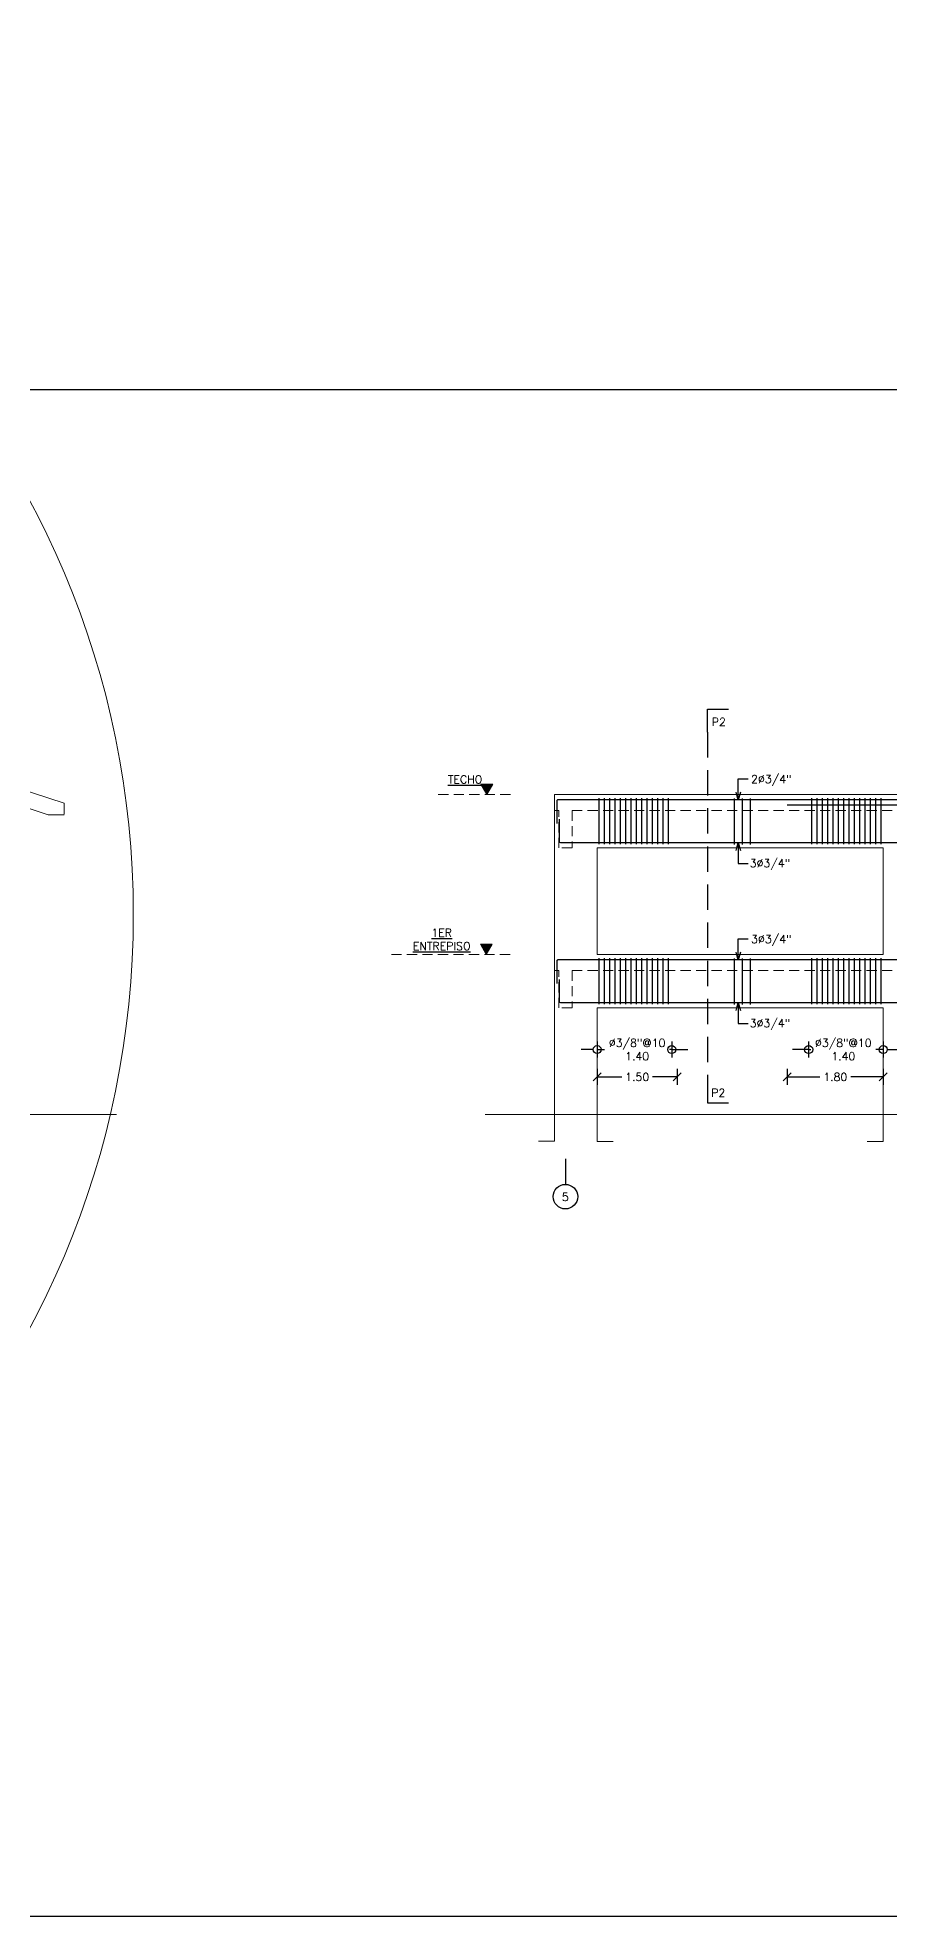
# Model space of a CAD drawing. Header units: metres. Extents: x -44 to 358, y -286 to 66.
# Drawn here: x 127 to 142.97, y -168.63 to -133.41 of the extents above; entities that cross this region are included whole.
import ezdxf

# ---------------------------------------------------------------- set-up
doc = ezdxf.new("R2010")
doc.units = ezdxf.units.M
doc.header["$LTSCALE"] = 0.3
doc.header["$PDMODE"] = 3
for name, pattern in [('CONTINUA', [0]), ('HIDDEN', [9.525, 6.35, -3.175]), ('HIDDEN2', [4.7625, 3.175, -1.5875])]:
    doc.linetypes.add(name, pattern=pattern)
for name, color, linetype in [('001-ACERO', 5, 'Continuous'), ('001-DIMLOSA', 4, 'Continuous'), ('001-DIMTEXTO', 4, 'Continuous'), ('001-EJES', 4, 'Continuous'), ('002-SECCION', 1, 'CONTINUA'), ('ACERO', 5, 'Continuous'), ('DIMPORTICO', 4, 'Continuous'), ('DIMTEXTO', 4, 'Continuous'), ('SECCION', 1, 'Continuous'), ('TEXTO1', 1, 'Continuous'), ('VIGA-LOSA', 1, 'Continuous')]:
    doc.layers.add(name, color=color, linetype=linetype)
doc.layers.add('Columnas', color=7, linetype='Continuous', lineweight=18)
doc.layers.add('Losa', color=8, linetype='HIDDEN', lineweight=18)
doc.styles.add('SIMPLEX', font='simplex_.ttf', dxfattribs={"height": 0.2})
doc.styles.add('SMPLEX', font='simplex.shx')
doc.dimstyles.new('BDIM-75', dxfattribs={"dimscale": 0.75, "dimtxt": 0.2, "dimasz": 0.2, "dimexe": 0.2, "dimexo": 0.2, "dimgap": 0.1, "dimtad": 0, "dimtih": 1, "dimtoh": 1, "dimzin": 0, "dimdsep": 46, "dimtxsty": 'SIMPLEX', "dimblk": 'OBLIQUE', "dimcen": 0.2, "dimdle": 0.2, "dimclrd": 4, "dimclre": 4, "dimclrt": 256, "dimadec": 0, "dimazin": 0, "dimtfac": 1, "dimtofl": 0, "dimtmove": 1, "dimatfit": 3, "dimldrblk": 'OPEN30', "dimfxl": 0.15, "dimtfill": 1, "dimtolj": 1, "dimtzin": 0, "dimlwd": -1, "dimlwe": -1, "dimarcsym": 0})
doc.dimstyles.new('DIM-75', dxfattribs={"dimscale": 0.75, "dimtxt": 0.2, "dimasz": 0.2, "dimexe": 0.2, "dimexo": 0.2, "dimgap": 0.1, "dimtad": 0, "dimtih": 1, "dimtoh": 1, "dimzin": 0, "dimdsep": 46, "dimtxsty": 'SMPLEX', "dimblk1": 'OBLIQUE', "dimblk2": 'OBLIQUE', "dimsah": 1, "dimcen": 0.2, "dimclrd": 4, "dimclre": 4, "dimclrt": 4, "dimadec": 0, "dimazin": 0, "dimtfac": 1, "dimtmove": 0, "dimatfit": 3, "dimldrblk": 'OBLIQUE', "dimfxl": 0.2, "dimfxlon": 1, "dimtfill": 1, "dimtolj": 1, "dimtzin": 0, "dimarcsym": 0})

# ---------------------------------------------------------------- blocks, each defined once
blk = doc.blocks.new('A$C2BC87D2B')
at = {"layer": '001-DIMTEXTO', "lineweight": 0}
h = blk.add_hatch(color=4, dxfattribs=at)
h.dxf.hatch_style = 1
h.paths.add_polyline_path([(0, 0), (0.112, 0.194), (-0.112, 0.194)])
at = {"layer": '001-DIMTEXTO', "color": 4, "lineweight": 0, "flags": 128}
blk.add_lwpolyline([(0, 0), (0.112, 0.194), (-0.112, 0.194)], close=True, dxfattribs=at)
blk = doc.blocks.new('*U1480')
at = {"layer": '001-ACERO'}
blk.add_line((-0.001, -0.435), (0.001, 0.428), dxfattribs=at)
blk = doc.blocks.new('*U1481')
at = {"layer": 'VIGA-LOSA', "color": 0, "linetype": 'ByBlock', "lineweight": -2, "transparency": 16777216}
for p in [(0, 0), (0.1, 0), (0.2, 0), (0.3, 0), (0.4, 0), (0.5, 0), (0.6, 0), (0.7, 0), (0.8, 0), (0.9, 0), (1, 0), (1.1, 0), (1.2, 0), (1.3, 0)]:
    blk.add_blockref('*U1480', p, dxfattribs=at)
blk = doc.blocks.new('_DotBlank')
at = {"color": 0, "linetype": 'ByBlock', "lineweight": -2}
blk.add_line((-0.5, 0), (-1, 0), dxfattribs=at)
blk.add_circle((0, 0), 0.5, dxfattribs=at)
blk = doc.blocks.new('_Origin')
at = {"color": 0, "linetype": 'ByBlock', "lineweight": -2}
blk.add_line((0, 0), (-1, 0), dxfattribs=at)
blk.add_circle((0, 0), 0.5, dxfattribs=at)
blk = doc.blocks.new('*D1482')
at = {"layer": '001-DIMTEXTO', "color": 4, "lineweight": -2, "transparency": 16777216}
for p, q in [((137.34, -152.384), (137.19, -152.384)), ((137.49, -152.234), (137.49, -152.534)), ((137.49, -152.384), (137.628, -152.384)), ((138.887, -152.384), (138.849, -152.384)), ((138.887, -152.234), (138.887, -152.534)), ((139.037, -152.384), (139.187, -152.384))]:
    blk.add_line(p, q, dxfattribs=at)
at = {"layer": 'DEFPOINTS', "color": 0, "transparency": 16777216}
for p in [(137.49, -151.604), (138.887, -151.604), (138.887, -152.384)]:
    blk.add_point(p, dxfattribs=at)
at = {"layer": '001-DIMTEXTO', "color": 4, "lineweight": -2, "transparency": 16777216, "xscale": 0.15, "yscale": 0.15, "zscale": 0.15}
blk.add_blockref('_DotBlank', (137.49, -152.384), dxfattribs=at)
at = {"layer": '001-DIMTEXTO', "color": 4, "lineweight": -2, "transparency": 16777216, "xscale": 0.15, "yscale": 0.15, "zscale": 0.15, "rotation": 180}
blk.add_blockref('_Origin', (138.887, -152.384), dxfattribs=at)
at = {"layer": '001-DIMTEXTO', "color": 4, "transparency": 16777216, "insert": (138.239, -152.384), "char_height": 0.15, "attachment_point": 5, "style": 'SMPLEX'}
blk.add_mtext('\\A1;∅3/8"@10\\P1.40', dxfattribs=at)
blk = doc.blocks.new('_OBLIQUE')
at = {"color": 0, "linetype": 'ByBlock'}
blk.add_line((-0.5, -0.5), (0.5, 0.5), dxfattribs=at)
blk = doc.blocks.new('*D1483')
at = {"layer": '001-DIMTEXTO', "color": 4, "lineweight": -2, "transparency": 16777216}
for p, q in [((137.49, -152.748), (137.49, -153.048)), ((138.991, -152.748), (138.991, -153.048)), ((137.49, -152.898), (137.951, -152.898)), ((138.991, -152.898), (138.53, -152.898))]:
    blk.add_line(p, q, dxfattribs=at)
at = {"layer": 'DEFPOINTS', "color": 0, "transparency": 16777216}
for p in [(137.49, -151.604), (138.991, -151.604), (138.991, -152.898)]:
    blk.add_point(p, dxfattribs=at)
at = {"layer": '001-DIMTEXTO', "color": 4, "lineweight": -2, "transparency": 16777216, "xscale": 0.15, "yscale": 0.15, "zscale": 0.15, "rotation": 180}
blk.add_blockref('_OBLIQUE', (137.49, -152.898), dxfattribs=at)
at = {"layer": '001-DIMTEXTO', "color": 4, "lineweight": -2, "transparency": 16777216, "xscale": 0.15, "yscale": 0.15, "zscale": 0.15}
blk.add_blockref('_OBLIQUE', (138.991, -152.898), dxfattribs=at)
at = {"layer": '001-DIMTEXTO', "color": 4, "transparency": 16777216, "insert": (138.24, -152.898), "char_height": 0.15, "attachment_point": 5, "style": 'SMPLEX', "bg_fill": 3, "box_fill_scale": 1.1, "bg_fill_color": 256, "bg_fill_true_color": 13158600, "bg_fill_transparency": 0}
blk.add_mtext('\\A1;1.50', dxfattribs=at)
blk = doc.blocks.new('*U1484')
at = {"layer": '001-ACERO'}
blk.add_line((-0.001, -0.435), (0.001, 0.428), dxfattribs=at)
blk = doc.blocks.new('*U1485')
at = {"layer": 'VIGA-LOSA', "color": 0, "linetype": 'ByBlock', "lineweight": -2, "transparency": 16777216}
for p in [(0, 0), (0.1, 0), (0.2, 0), (0.3, 0), (0.4, 0), (0.5, 0), (0.6, 0), (0.7, 0), (0.8, 0), (0.9, 0), (1, 0), (1.1, 0), (1.2, 0), (1.3, 0)]:
    blk.add_blockref('*U1484', p, dxfattribs=at)
blk = doc.blocks.new('*D1486')
at = {"layer": '001-DIMTEXTO', "color": 4, "lineweight": -2, "transparency": 16777216}
for p, q in [((141.305, -152.384), (141.155, -152.384)), ((141.455, -152.234), (141.455, -152.534)), ((141.455, -152.384), (141.493, -152.384)), ((142.852, -152.384), (142.714, -152.384)), ((142.852, -152.234), (142.852, -152.534)), ((143.002, -152.384), (143.152, -152.384))]:
    blk.add_line(p, q, dxfattribs=at)
at = {"layer": 'DEFPOINTS', "color": 0, "transparency": 16777216}
for p in [(141.455, -151.604), (142.852, -151.604), (141.455, -152.384)]:
    blk.add_point(p, dxfattribs=at)
at = {"layer": '001-DIMTEXTO', "color": 4, "lineweight": -2, "transparency": 16777216, "xscale": 0.15, "yscale": 0.15, "zscale": 0.15}
blk.add_blockref('_Origin', (141.455, -152.384), dxfattribs=at)
at = {"layer": '001-DIMTEXTO', "color": 4, "lineweight": -2, "transparency": 16777216, "xscale": 0.15, "yscale": 0.15, "zscale": 0.15, "rotation": 180}
blk.add_blockref('_DotBlank', (142.852, -152.384), dxfattribs=at)
at = {"layer": '001-DIMTEXTO', "color": 4, "transparency": 16777216, "insert": (142.104, -152.384), "char_height": 0.15, "attachment_point": 5, "style": 'SMPLEX'}
blk.add_mtext('\\A1;∅3/8"@10\\P1.40', dxfattribs=at)
blk = doc.blocks.new('*U1489')
at = {"layer": '001-ACERO'}
blk.add_line((-0.001, -0.435), (0.001, 0.428), dxfattribs=at)
blk = doc.blocks.new('*U1490')
at = {"layer": 'VIGA-LOSA', "color": 0, "linetype": 'ByBlock', "lineweight": -2, "transparency": 16777216}
for p in [(0, 0), (0.1, 0), (0.2, 0), (0.3, 0), (0.4, 0), (0.5, 0), (0.6, 0), (0.7, 0), (0.8, 0), (0.9, 0), (1, 0), (1.1, 0), (1.2, 0), (1.3, 0)]:
    blk.add_blockref('*U1489', p, dxfattribs=at)
blk = doc.blocks.new('*U1487')
at = {"layer": '001-ACERO'}
blk.add_line((-0.001, -0.435), (0.001, 0.428), dxfattribs=at)
blk = doc.blocks.new('*U1488')
at = {"layer": 'VIGA-LOSA', "color": 0, "linetype": 'ByBlock', "lineweight": -2, "transparency": 16777216}
for p in [(0, 0), (0.1, 0), (0.2, 0), (0.3, 0), (0.4, 0), (0.5, 0), (0.6, 0), (0.7, 0), (0.8, 0), (0.9, 0), (1, 0), (1.1, 0), (1.2, 0), (1.3, 0)]:
    blk.add_blockref('*U1487', p, dxfattribs=at)
blk = doc.blocks.new('_Open30')
at = {"color": 0, "lineweight": -2}
for p, q in [((-1, 0.27), (0, 0)), ((0, 0), (-1, -0.27)), ((0, 0), (-1, 0))]:
    blk.add_line(p, q, dxfattribs=at)
blk = doc.blocks.new('*U1491')
at = {"layer": '001-ACERO'}
blk.add_line((-0.001, -0.685), (0.001, 0.175), dxfattribs=at)
blk = doc.blocks.new('*U1492')
at = {"layer": 'VIGA-LOSA', "color": 0, "linetype": 'ByBlock', "lineweight": -2, "transparency": 16777216}
for p in [(0, 0), (0.15, 0), (0.3, 0)]:
    blk.add_blockref('*U1491', p, dxfattribs=at)
blk = doc.blocks.new('*U1493')
at = {"layer": '001-ACERO'}
blk.add_line((-0.001, -0.685), (0.001, 0.175), dxfattribs=at)
blk = doc.blocks.new('*U1494')
at = {"layer": 'VIGA-LOSA', "color": 0, "linetype": 'ByBlock', "lineweight": -2, "transparency": 16777216}
for p in [(0, 0), (0.15, 0), (0.3, 0)]:
    blk.add_blockref('*U1493', p, dxfattribs=at)
blk = doc.blocks.new('*D1520')
at = {"layer": '001-DIMTEXTO', "color": 4, "lineweight": -2, "transparency": 16777216}
for p, q in [((141.055, -152.748), (141.055, -153.048)), ((142.852, -152.748), (142.852, -153.048)), ((141.055, -152.898), (141.664, -152.898)), ((142.852, -152.898), (142.243, -152.898))]:
    blk.add_line(p, q, dxfattribs=at)
at = {"layer": 'DEFPOINTS', "color": 0, "transparency": 16777216}
for p in [(141.055, -151.604), (142.852, -151.604), (142.852, -152.898)]:
    blk.add_point(p, dxfattribs=at)
at = {"layer": '001-DIMTEXTO', "color": 4, "lineweight": -2, "transparency": 16777216, "xscale": 0.15, "yscale": 0.15, "zscale": 0.15, "rotation": 180}
blk.add_blockref('_OBLIQUE', (141.055, -152.898), dxfattribs=at)
at = {"layer": '001-DIMTEXTO', "color": 4, "lineweight": -2, "transparency": 16777216, "xscale": 0.15, "yscale": 0.15, "zscale": 0.15}
blk.add_blockref('_OBLIQUE', (142.852, -152.898), dxfattribs=at)
at = {"layer": '001-DIMTEXTO', "color": 4, "transparency": 16777216, "insert": (141.954, -152.898), "char_height": 0.15, "attachment_point": 5, "style": 'SMPLEX', "bg_fill": 3, "box_fill_scale": 1.1, "bg_fill_color": 256, "bg_fill_true_color": 13158600, "bg_fill_transparency": 0}
blk.add_mtext('\\A1;1.80', dxfattribs=at)
blk = doc.blocks.new('*U854')
at = {"color": 8, "linetype": 'HIDDEN2', "ltscale": 0.5}
blk.add_line((0, 3.076), (0, -3.444), dxfattribs=at)
at = {"color": 6, "linetype": 'CONTINUA'}
for points in [[(0, 3.076), (0, 3.507), (0.391, 3.507)], [(0, -3.444), (0, -3.875), (0.391, -3.875)]]:
    blk.add_lwpolyline(points, dxfattribs=at)
at = {"color": 4, "style": 'SMPLEX'}
for tag, p in [('P##', (0.078, 3.19)), ('P#', (0.069, -3.76))]:
    blk.add_attdef(tag, p, '', height=0.15, dxfattribs=at)

msp = doc.modelspace()

# ---------------------------------------------------------------- linework, layer by layer
at = {"layer": '001-EJES', "color": 1, "ltscale": 0.02}
msp.add_line((136.8950951, -154.4336038), (136.8950951, -154.9118178), dxfattribs=at)
at = {"layer": '001-EJES', "color": 1}
msp.add_circle((136.8950951, -155.1418477), 0.2300299, dxfattribs=at)
at = {"layer": '002-SECCION', "lineweight": 0}
for p, q in [((136.6900951, -147.6040788), (136.6900951, -154.1040788)), ((136.6900951, -147.6040788), (162.5400951, -147.6040788)), ((127.199129, -147.9820832), (127.4990301, -147.9820829)), ((137.4900951, -150.6040788), (137.4900951, -148.6040788)), ((137.4900951, -148.6040788), (142.8523964, -148.6040788)), ((142.8523964, -150.6040788), (142.8523964, -148.6040788)), ((137.4900951, -150.6040788), (142.8523964, -150.6040788)), ((137.4900951, -151.6040788), (137.4900951, -154.1060475)), ((137.4900951, -151.6040788), (142.8523964, -151.6040788)), ((142.8523964, -151.6040788), (142.8523964, -154.1060475)), ((136.3900951, -154.1040788), (136.6900951, -154.1040788)), ((137.4880592, -154.1060475), (137.7880592, -154.1060475)), ((142.5523964, -154.1060475), (142.8523964, -154.1060475))]:
    msp.add_line(p, q, dxfattribs=at)
for points in [[(115.098871, -147.4885323), (119.1150299, -145.1698019), (122.5098495, -145.1698019), (126.3651803, -147.3956782), (127.4990299, -147.7640882), (127.4990301, -147.9743808)], [(126.4990298, -147.7546072), (127.199129, -147.9820832)]]:
    msp.add_lwpolyline(points, dxfattribs=at)
at = {"layer": 'ACERO'}
for points in [[(136.7427904, -147.707554, 0.2480042517), (136.7340568, -147.7240788), (136.7340568, -148.1468259)], [(162.4792464, -147.7040788), (136.7540568, -147.7040788, 0.1507257483), (136.7427904, -147.707554, 0.1507257483)], [(136.7791605, -148.0679802), (136.7806566, -148.484551, 0.4073149712), (136.800651, -148.5040788)], [(136.7540568, -150.7040788, 0.4142135624), (136.7340568, -150.7240788), (136.7340568, -151.1468259)], [(136.7791605, -151.0679802), (136.7806566, -151.484551, 0.4073149712), (136.800651, -151.5040788)]]:
    msp.add_lwpolyline(points, format="xyb", dxfattribs=at)
at = {"layer": 'ACERO', "color": 6}
msp.add_lwpolyline([(146.2986, -147.8040788), (141.0549626, -147.8040788)], dxfattribs=at)
at = {"layer": 'ACERO'}
for points in [[(136.800651, -148.5040788), (162.4213858, -148.5040788)], [(162.4792464, -150.7040788), (136.7540568, -150.7040788)], [(136.800651, -151.5040788), (162.4213858, -151.5040788)]]:
    msp.add_lwpolyline(points, dxfattribs=at)
at = {"layer": 'Columnas', "ltscale": 0.2}
msp.add_circle((112.3565054, -149.8512684), 16.4373908, dxfattribs=at)
at = {"layer": 'DIMTEXTO'}
msp.add_lwpolyline([(-5.0701956, -140.0118319), (167.0422281, -140.0118319), (167.0422281, -168.6345631), (-5.0701956, -168.6345631)], close=True, dxfattribs=at)
at = {"layer": 'Losa', "lineweight": 0, "ltscale": 0.1}
for p, q in [((135.8638571, -147.6040788), (134.4545114, -147.6040788)), ((136.7700951, -147.9040788), (136.6900951, -147.9040788)), ((137.0200951, -147.9040788), (152.4400951, -147.9040788)), ((135.8560357, -150.6040788), (133.6041666, -150.6040788)), ((136.7700951, -150.9040788), (136.6900951, -150.9040788)), ((137.0200951, -150.9040788), (152.4400951, -150.9040788))]:
    msp.add_line(p, q, dxfattribs=at)
for points in [[(137.0200951, -147.9040788), (137.0200951, -148.6040788), (136.7700951, -148.6040788), (136.7700951, -147.9040788)], [(137.0200951, -150.9040788), (137.0200951, -151.6040788), (136.7700951, -151.6040788), (136.7700951, -150.9040788)]]:
    msp.add_lwpolyline(points, dxfattribs=at)
at = {"layer": 'SECCION', "color": 8, "lineweight": 0, "ltscale": 0.0003}
for p, q in [((99.2746719, -153.6040788), (128.4812943, -153.6040788)), ((135.3873332, -153.6040788), (163.432644, -153.6040788))]:
    msp.add_line(p, q, dxfattribs=at)

# ---------------------------------------------------------------- block references
msp.add_blockref('*U854', (139.5603999, -149.5077944)).add_auto_attribs({'P#': 'P2', 'P##': 'P2'})
at = {"layer": 'TEXTO1', "ltscale": 2}
for p in [(135.4195725, -147.6038124), (135.4117511, -150.6038124)]:
    msp.add_blockref('A$C2BC87D2B', p, dxfattribs=at)
at = {"layer": 'VIGA-LOSA'}
for name, p in [('*U1490', (137.5281953, -148.1010377)), ('*U1494', (140.0627309, -147.8530065)), ('*U1481', (137.5281953, -151.1010377)), ('*U1492', (140.0627309, -150.8530065))]:
    msp.add_blockref(name, p, dxfattribs=at)
at = {"layer": 'VIGA-LOSA', "xscale": -1}
for name, p in [('*U1488', (142.8142961, -148.1010377)), ('*U1485', (142.8142961, -151.1010377))]:
    msp.add_blockref(name, p, dxfattribs=at)

# ---------------------------------------------------------------- texts
at = {"layer": 'DIMPORTICO', "color": 4, "style": 'SMPLEX'}
for s, p in [('2∅3/4"', (140.3766481, -147.3901443)), ('3∅3/4"', (140.350576, -148.9666553)), ('3∅3/4"', (140.3766481, -150.3901443)), ('3∅3/4"', (140.350576, -151.9666553))]:
    msp.add_text(s, height=0.15, rotation=360, dxfattribs=at).set_placement(p)

# ---------------------------------------------------------------- dimensions: what is measured, and where the dimension line sits
at = {"layer": '001-DIMTEXTO'}
dim = msp.add_linear_dim(base=(138.8874728, -152.3841377), p1=(137.4900951, -151.6040788), p2=(138.8874728, -151.6040788), text='∅3/8"@10\\P<>', dimstyle='DIM-75', override={"dimblk1": 'DotBlank', "dimblk2": 'Origin', "dimtfill": 0}, dxfattribs=at)
dim.commit()
dim.dimension.update_dxf_attribs({"geometry": '*D1482', "text_midpoint": (138.2387839, -152.3841377), "dimtype": 160})
dim = msp.add_linear_dim(base=(141.4550187, -152.3841377), p1=(142.8523964, -151.6040788), p2=(141.4550187, -151.6040788), angle=180, text='∅3/8"@10\\P<>', dimstyle='DIM-75', override={"dimblk1": 'DotBlank', "dimblk2": 'Origin', "dimtfill": 0}, dxfattribs=at)
dim.commit()
dim.dimension.update_dxf_attribs({"geometry": '*D1486', "text_midpoint": (142.1037075, -152.3841377), "dimtype": 160})

# ---------------------------------------------------------------- leaders
at = {"layer": '001-DIMLOSA', "lineweight": 0}
for points in [[(140.1346769, -147.7064448), (140.1346769, -147.3098438), (140.3236875, -147.3098438)], [(140.1337431, -148.5038198), (140.1337431, -148.8946928), (140.3227537, -148.8946928)], [(140.1346769, -150.7064448), (140.1346769, -150.3098438), (140.3236875, -150.3098438)], [(140.1337431, -151.5038198), (140.1337431, -151.8946928), (140.3227537, -151.8946928)]]:
    msp.add_leader(points, dimstyle='BDIM-75', override={"dimgap": 0.1, "dimtad": 0}, dxfattribs=at)

# ---------------------------------------------------------------- next in the draw order: texts
at = {"layer": '001-EJES', "color": 4, "ltscale": 0.02, "insert": (136.8937726, -155.1478224), "char_height": 0.15, "width": 0.15, "attachment_point": 5, "style": 'SMPLEX', "bg_fill": 3, "box_fill_scale": 1.25, "bg_fill_color": 256, "bg_fill_true_color": 13158600, "bg_fill_transparency": 0}
msp.add_mtext('5', dxfattribs=at)
at = {"layer": 'TEXTO1', "color": 4, "char_height": 0.15, "width": 0.009586963, "attachment_point": 5, "style": 'SMPLEX', "bg_fill": 2}
for s, insert in [('\\A1;{\\LTECHO }', (135.0143262, -147.3202138)), ('\\A1;{\\L1ER ENTREPISO}', (134.5756689, -150.3202138))]:
    msp.add_mtext(s, dxfattribs=dict(at, insert=insert))

# ---------------------------------------------------------------- next in the draw order: dimensions: what is measured, and where the dimension line sits
at = {"layer": '001-DIMTEXTO'}
for base, p1, p2, picture, middle in [((138.9908424, -152.8978294), (137.4900951, -151.6040788), (138.9908424, -151.6040788), '*D1483', (138.2404687, -152.8978294)), ((142.8523964, -152.8978294), (141.0549626, -151.6040788), (142.8523964, -151.6040788), '*D1520', (141.9536795, -152.8978294))]:
    dim = msp.add_linear_dim(base=base, p1=p1, p2=p2, dimstyle='DIM-75', dxfattribs=at)
    dim.commit()
    dim.dimension.update_dxf_attribs({"geometry": picture, "text_midpoint": middle})

doc.saveas('drawing.dxf')
